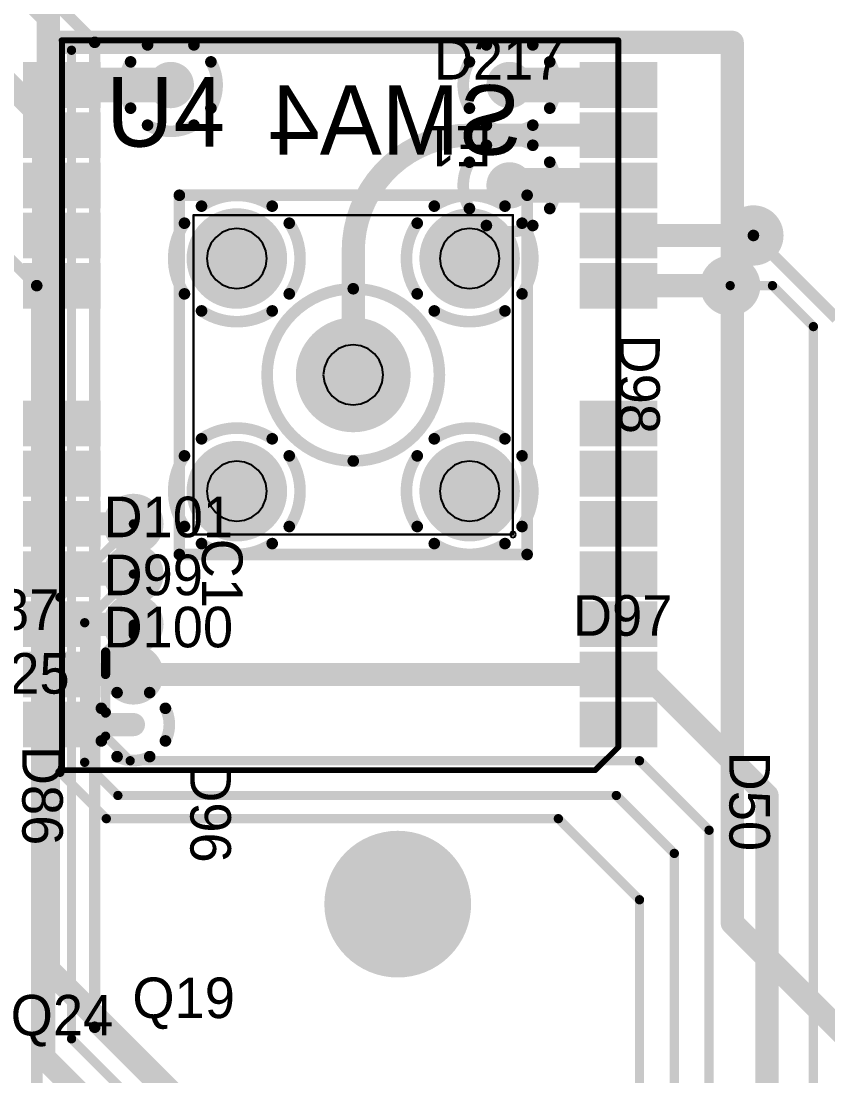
# Model space of a CAD drawing. Extents: x 11.67 to 17.2, y 3.98 to 12.28.
# Drawn here: x 15.562 to 16.258, y 6.509 to 7.419 of the extents above; entities that cross this region are included whole.
import ezdxf

# ---------------------------------------------------------------- set-up
doc = ezdxf.new("R2010")
doc.units = 0
doc.layers.get('0').update_dxf_attribs({"linetype": 'CONTINUOUS'})
for name, color, linetype in [('BOTTOMLAYER', 5, 'CONTINUOUS'), ('BOTTOMOVERLAY', 54, 'CONTINUOUS'), ('BOTTOMSOLDER', 6, 'CONTINUOUS'), ('INTERNALPLANE1', 76, 'CONTINUOUS'), ('MECHANICAL10', 56, 'CONTINUOUS'), ('MECHANICAL6', 56, 'CONTINUOUS'), ('MECHANICAL8', 56, 'CONTINUOUS'), ('MECHANICAL9', 56, 'CONTINUOUS'), ('MIDLAYER1', 16, 'CONTINUOUS'), ('MULTILAYER', 9, 'CONTINUOUS'), ('TOPLAYER', 1, 'CONTINUOUS'), ('TOPOVERLAY', 2, 'CONTINUOUS'), ('TOPPASTE', 8, 'CONTINUOUS'), ('TOPSOLDER', 216, 'CONTINUOUS')]:
    doc.layers.add(name, color=color, linetype=linetype)

# ---------------------------------------------------------------- blocks, each defined once
blk = doc.blocks.new('SMA_TH_HL_SMA_KHD4_B_37')
at = {"layer": 'BOTTOMLAYER', "const_width": 0.03937}
for points in [[(-0.12008, 0.10039, 1), (-0.08071, 0.10039, 1)], [(0.08071, 0.10039, 1), (0.12008, 0.10039, 1)], [(-0.01969, 0, 1), (0.01969, 0, 1)], [(-0.12008, -0.10039, 1), (-0.08071, -0.10039, 1)], [(0.08071, -0.10039, 1), (0.12008, -0.10039, 1)]]:
    blk.add_lwpolyline(points, format="xyb", close=True, dxfattribs=at)
at = {"layer": 'BOTTOMOVERLAY', "const_width": 0.01}
for points in [[(-0.155, 0.15), (-0.155, -0.15)], [(-0.155, 0.15), (0.155, 0.15)], [(0.155, 0.15), (0.155, -0.15)], [(-0.155, -0.15), (0.155, -0.15)]]:
    blk.add_lwpolyline(points, dxfattribs=at)
at = {"layer": 'BOTTOMOVERLAY'}
for points, const_width in [([(-0.1575, 0.15, 1), (-0.1525, 0.15, 1)], 0.005), ([(-0.1575, 0.15, 1), (-0.1525, 0.15, 1)], 0.005), ([(0.1525, 0.15, 1), (0.1575, 0.15, 1)], 0.005), ([(0.1525, 0.15, 1), (0.1575, 0.15, 1)], 0.005), ([(0.07433, 0, 1), (-0.07433, 0, 1)], 0.01), ([(-0.07683, 0, 1), (-0.07183, 0, 1)], 0.005), ([(0.07183, 0, 1), (0.07683, 0, 1)], 0.005), ([(-0.1575, -0.15, 1), (-0.1525, -0.15, 1)], 0.005), ([(-0.1575, -0.15, 1), (-0.1525, -0.15, 1)], 0.005), ([(0.1525, -0.15, 1), (0.1575, -0.15, 1)], 0.005), ([(0.1525, -0.15, 1), (0.1575, -0.15, 1)], 0.005)]:
    blk.add_lwpolyline(points, format="xyb", close=True, dxfattribs=dict(at, const_width=const_width))
at = {"layer": 'BOTTOMSOLDER', "const_width": 0.04337}
for points in [[(-0.12208, 0.10039, 1), (-0.07871, 0.10039, 1)], [(0.07871, 0.10039, 1), (0.12208, 0.10039, 1)], [(-0.02168, 0, 1), (0.02168, 0, 1)], [(-0.12208, -0.10039, 1), (-0.07871, -0.10039, 1)], [(0.07871, -0.10039, 1), (0.12208, -0.10039, 1)]]:
    blk.add_lwpolyline(points, format="xyb", close=True, dxfattribs=at)
at = {"layer": 'INTERNALPLANE1', "const_width": 0.01}
for points in [[(-0.13088, 0.1456, -0.305731), (-0.0699, 0.1456)], [(0.0699, 0.1456, -0.305731), (0.13089, 0.1456)], [(-0.1456, 0.0699, -0.305731), (-0.1456, 0.13089)], [(-0.05519, 0.13089, -0.305731), (-0.05519, 0.0699)], [(0.05519, 0.0699, -0.305731), (0.05519, 0.13089)], [(0.1456, 0.13089, -0.305731), (0.1456, 0.0699)], [(-0.0699, 0.05519, -0.305731), (-0.13088, 0.05519)], [(0.13089, 0.05519, -0.305731), (0.0699, 0.05519)], [(-0.13088, -0.05519, -0.305731), (-0.0699, -0.05519)], [(0.0699, -0.05519, -0.305731), (0.13089, -0.05519)], [(-0.1456, -0.13088, -0.305731), (-0.1456, -0.0699)], [(-0.05519, -0.0699, -0.305731), (-0.05519, -0.13088)], [(0.05519, -0.13088, -0.305731), (0.05519, -0.0699)], [(0.1456, -0.0699, -0.305731), (0.1456, -0.13088)], [(-0.0699, -0.1456, -0.305731), (-0.13088, -0.1456)], [(0.13089, -0.1456, -0.305731), (0.0699, -0.1456)]]:
    blk.add_lwpolyline(points, format="xyb", dxfattribs=at)
at = {"layer": 'INTERNALPLANE1'}
for points, const_width in [([(-0.13338, 0.1456, 1), (-0.12838, 0.1456, 1)], 0.005), ([(-0.0724, 0.1456, 1), (-0.0674, 0.1456, 1)], 0.005), ([(0.0674, 0.1456, 1), (0.0724, 0.1456, 1)], 0.005), ([(0.12839, 0.1456, 1), (0.13339, 0.1456, 1)], 0.005), ([(-0.1481, 0.13089, 1), (-0.1431, 0.13089, 1)], 0.005), ([(-0.05769, 0.13089, 1), (-0.05269, 0.13089, 1)], 0.005), ([(0.05269, 0.13089, 1), (0.05769, 0.13089, 1)], 0.005), ([(0.1431, 0.13089, 1), (0.1481, 0.13089, 1)], 0.005), ([(-0.1481, 0.0699, 1), (-0.1431, 0.0699, 1)], 0.005), ([(-0.05769, 0.0699, 1), (-0.05269, 0.0699, 1)], 0.005), ([(0.05269, 0.0699, 1), (0.05769, 0.0699, 1)], 0.005), ([(0.1431, 0.0699, 1), (0.1481, 0.0699, 1)], 0.005), ([(-0.13338, 0.05519, 1), (-0.12838, 0.05519, 1)], 0.005), ([(-0.0724, 0.05519, 1), (-0.0674, 0.05519, 1)], 0.005), ([(0.0674, 0.05519, 1), (0.0724, 0.05519, 1)], 0.005), ([(0.12839, 0.05519, 1), (0.13339, 0.05519, 1)], 0.005), ([(-0.02476, 0, 1), (0.02476, 0, 1)], 0.04953), ([(-0.13338, -0.05519, 1), (-0.12838, -0.05519, 1)], 0.005), ([(-0.0724, -0.05519, 1), (-0.0674, -0.05519, 1)], 0.005), ([(0.0674, -0.05519, 1), (0.0724, -0.05519, 1)], 0.005), ([(0.12839, -0.05519, 1), (0.13339, -0.05519, 1)], 0.005), ([(-0.1481, -0.0699, 1), (-0.1431, -0.0699, 1)], 0.005), ([(-0.05769, -0.0699, 1), (-0.05269, -0.0699, 1)], 0.005), ([(0.05269, -0.0699, 1), (0.05769, -0.0699, 1)], 0.005), ([(0.1431, -0.0699, 1), (0.1481, -0.0699, 1)], 0.005), ([(-0.1481, -0.13088, 1), (-0.1431, -0.13088, 1)], 0.005), ([(-0.05769, -0.13088, 1), (-0.05269, -0.13088, 1)], 0.005), ([(0.05269, -0.13088, 1), (0.05769, -0.13088, 1)], 0.005), ([(0.1431, -0.13088, 1), (0.1481, -0.13088, 1)], 0.005), ([(-0.13338, -0.1456, 1), (-0.12838, -0.1456, 1)], 0.005), ([(-0.0724, -0.1456, 1), (-0.0674, -0.1456, 1)], 0.005), ([(0.0674, -0.1456, 1), (0.0724, -0.1456, 1)], 0.005), ([(0.12839, -0.1456, 1), (0.13339, -0.1456, 1)], 0.005)]:
    blk.add_lwpolyline(points, format="xyb", close=True, dxfattribs=dict(at, const_width=const_width))
at = {"layer": 'MECHANICAL6', "const_width": 0.002}
for points in [[(-0.13779, 0.1378), (0.1378, 0.1378)], [(-0.13779, 0.1378), (-0.13779, -0.13779)], [(0.1378, 0.1378), (0.1378, -0.13779)], [(-0.13779, -0.13779), (0.1378, -0.13779)]]:
    blk.add_lwpolyline(points, dxfattribs=at)
at = {"layer": 'MECHANICAL6', "const_width": 0.001}
for points in [[(-0.13829, 0.1378, 1), (-0.13729, 0.1378, 1)], [(-0.13829, 0.1378, 1), (-0.13729, 0.1378, 1)], [(0.1373, 0.1378, 1), (0.1383, 0.1378, 1)], [(0.1373, 0.1378, 1), (0.1383, 0.1378, 1)], [(-0.13829, -0.13779, 1), (-0.13729, -0.13779, 1)], [(-0.13829, -0.13779, 1), (-0.13729, -0.13779, 1)], [(0.1373, -0.13779, 1), (0.1383, -0.13779, 1)], [(0.1373, -0.13779, 1), (0.1383, -0.13779, 1)]]:
    blk.add_lwpolyline(points, format="xyb", close=True, dxfattribs=at)
at = {"layer": 'MECHANICAL8'}
for p, q in [((-0.1396, -0.13599), (-0.14035, -0.13779)), ((-0.13779, -0.13524), (-0.1396, -0.13599)), ((-0.13599, -0.13599), (-0.13779, -0.13524)), ((-0.13524, -0.13779), (-0.13599, -0.13599)), ((-0.14035, -0.13779), (-0.14035, -0.13779)), ((-0.14035, -0.13779), (-0.1396, -0.1396)), ((-0.1396, -0.1396), (-0.13779, -0.14035)), ((-0.13779, -0.14035), (-0.13599, -0.1396)), ((-0.13599, -0.1396), (-0.13524, -0.13779)), ((-0.13524, -0.13779), (-0.13524, -0.13779))]:
    blk.add_line(p, q, dxfattribs=at)
at = {"layer": 'MECHANICAL9'}
for p, q in [((-0.11864, 0.11864), (-0.12274, 0.1133)), ((-0.1133, 0.12274), (-0.11864, 0.11864)), ((-0.10707, 0.12532), (-0.1133, 0.12274)), ((-0.10039, 0.1262), (-0.10707, 0.12532)), ((-0.09371, 0.12532), (-0.10039, 0.1262)), ((-0.08748, 0.12274), (-0.09371, 0.12532)), ((-0.08214, 0.11864), (-0.08748, 0.12274)), ((-0.07804, 0.1133), (-0.08214, 0.11864)), ((0.08214, 0.11864), (0.07804, 0.1133)), ((0.08748, 0.12274), (0.08214, 0.11864)), ((0.09371, 0.12532), (0.08748, 0.12274)), ((0.10039, 0.1262), (0.09371, 0.12532)), ((0.10707, 0.12532), (0.10039, 0.1262)), ((0.1133, 0.12274), (0.10707, 0.12532)), ((0.11864, 0.11864), (0.1133, 0.12274)), ((0.12274, 0.1133), (0.11864, 0.11864)), ((-0.12274, 0.1133), (-0.12532, 0.10707)), ((-0.07546, 0.10707), (-0.07804, 0.1133)), ((0.07804, 0.1133), (0.07546, 0.10707)), ((0.12532, 0.10707), (0.12274, 0.1133)), ((-0.12532, 0.10707), (-0.1262, 0.10039)), ((-0.1262, 0.10039), (-0.1262, 0.10039)), ((-0.1262, 0.10039), (-0.12532, 0.09371)), ((-0.07458, 0.10039), (-0.07546, 0.10707)), ((-0.07546, 0.09371), (-0.07458, 0.10039)), ((-0.07458, 0.10039), (-0.07458, 0.10039)), ((0.07546, 0.10707), (0.07458, 0.10039)), ((0.07458, 0.10039), (0.07458, 0.10039)), ((0.07458, 0.10039), (0.07546, 0.09371)), ((0.1262, 0.10039), (0.12532, 0.10707)), ((0.12532, 0.09371), (0.1262, 0.10039)), ((0.1262, 0.10039), (0.1262, 0.10039)), ((-0.12532, 0.09371), (-0.12274, 0.08748)), ((-0.07804, 0.08748), (-0.07546, 0.09371)), ((0.07546, 0.09371), (0.07804, 0.08748)), ((0.12274, 0.08748), (0.12532, 0.09371)), ((-0.12274, 0.08748), (-0.11864, 0.08214)), ((-0.11864, 0.08214), (-0.1133, 0.07804)), ((-0.08748, 0.07804), (-0.08214, 0.08214)), ((-0.08214, 0.08214), (-0.07804, 0.08748)), ((0.07804, 0.08748), (0.08214, 0.08214)), ((0.08214, 0.08214), (0.08748, 0.07804)), ((0.1133, 0.07804), (0.11864, 0.08214)), ((0.11864, 0.08214), (0.12274, 0.08748)), ((-0.1133, 0.07804), (-0.10707, 0.07546)), ((-0.10707, 0.07546), (-0.10039, 0.07458)), ((-0.10039, 0.07458), (-0.09371, 0.07546)), ((-0.09371, 0.07546), (-0.08748, 0.07804)), ((0.08748, 0.07804), (0.09371, 0.07546)), ((0.09371, 0.07546), (0.10039, 0.07458)), ((0.10039, 0.07458), (0.10707, 0.07546)), ((0.10707, 0.07546), (0.1133, 0.07804)), ((-0.01825, 0.01825), (-0.02235, 0.01291)), ((-0.01291, 0.02235), (-0.01825, 0.01825)), ((-0.00668, 0.02493), (-0.01291, 0.02235)), ((0, 0.02581), (-0.00668, 0.02493)), ((0.00668, 0.02493), (0, 0.02581)), ((0.01291, 0.02235), (0.00668, 0.02493)), ((0.01825, 0.01825), (0.01291, 0.02235)), ((0.02235, 0.01291), (0.01825, 0.01825)), ((-0.02235, 0.01291), (-0.02493, 0.00668)), ((0.02493, 0.00668), (0.02235, 0.01291)), ((-0.02493, 0.00668), (-0.02581, 0)), ((-0.02581, 0), (-0.02581, 0)), ((-0.02581, 0), (-0.02493, -0.00668)), ((0.02581, 0), (0.02493, 0.00668)), ((0.02493, -0.00668), (0.02581, 0)), ((0.02581, 0), (0.02581, 0)), ((-0.02493, -0.00668), (-0.02235, -0.01291)), ((0.02235, -0.01291), (0.02493, -0.00668)), ((-0.02235, -0.01291), (-0.01825, -0.01825)), ((0.01825, -0.01825), (0.02235, -0.01291)), ((-0.01825, -0.01825), (-0.01291, -0.02235)), ((-0.01291, -0.02235), (-0.00668, -0.02493)), ((-0.00668, -0.02493), (0, -0.02581)), ((0, -0.02581), (0.00668, -0.02493)), ((0.00668, -0.02493), (0.01291, -0.02235)), ((0.01291, -0.02235), (0.01825, -0.01825)), ((-0.1133, -0.07804), (-0.11864, -0.08214)), ((-0.10707, -0.07546), (-0.1133, -0.07804)), ((-0.10039, -0.07458), (-0.10707, -0.07546)), ((-0.09371, -0.07546), (-0.10039, -0.07458)), ((-0.08748, -0.07804), (-0.09371, -0.07546)), ((-0.08214, -0.08214), (-0.08748, -0.07804)), ((0.08748, -0.07804), (0.08214, -0.08214)), ((0.09371, -0.07546), (0.08748, -0.07804)), ((0.10039, -0.07458), (0.09371, -0.07546)), ((0.10707, -0.07546), (0.10039, -0.07458)), ((0.1133, -0.07804), (0.10707, -0.07546)), ((0.11864, -0.08214), (0.1133, -0.07804)), ((-0.12274, -0.08748), (-0.12532, -0.09371)), ((-0.11864, -0.08214), (-0.12274, -0.08748)), ((-0.07804, -0.08748), (-0.08214, -0.08214)), ((-0.07546, -0.09371), (-0.07804, -0.08748)), ((0.07804, -0.08748), (0.07546, -0.09371)), ((0.08214, -0.08214), (0.07804, -0.08748)), ((0.12274, -0.08748), (0.11864, -0.08214)), ((0.12532, -0.09371), (0.12274, -0.08748)), ((-0.12532, -0.09371), (-0.1262, -0.10039)), ((-0.07458, -0.10039), (-0.07546, -0.09371)), ((0.07546, -0.09371), (0.07458, -0.10039)), ((0.1262, -0.10039), (0.12532, -0.09371)), ((-0.1262, -0.10039), (-0.1262, -0.10039)), ((-0.1262, -0.10039), (-0.12532, -0.10707)), ((-0.12532, -0.10707), (-0.12274, -0.1133)), ((-0.07804, -0.1133), (-0.07546, -0.10707)), ((-0.07546, -0.10707), (-0.07458, -0.10039)), ((-0.07458, -0.10039), (-0.07458, -0.10039)), ((0.07458, -0.10039), (0.07458, -0.10039)), ((0.07458, -0.10039), (0.07546, -0.10707)), ((0.07546, -0.10707), (0.07804, -0.1133)), ((0.12274, -0.1133), (0.12532, -0.10707)), ((0.12532, -0.10707), (0.1262, -0.10039)), ((0.1262, -0.10039), (0.1262, -0.10039)), ((-0.12274, -0.1133), (-0.11864, -0.11864)), ((-0.08214, -0.11864), (-0.07804, -0.1133)), ((0.07804, -0.1133), (0.08214, -0.11864)), ((0.11864, -0.11864), (0.12274, -0.1133)), ((-0.11864, -0.11864), (-0.1133, -0.12274)), ((-0.1133, -0.12274), (-0.10707, -0.12532)), ((-0.10707, -0.12532), (-0.10039, -0.1262)), ((-0.10039, -0.1262), (-0.09371, -0.12532)), ((-0.09371, -0.12532), (-0.08748, -0.12274)), ((-0.08748, -0.12274), (-0.08214, -0.11864)), ((0.08214, -0.11864), (0.08748, -0.12274)), ((0.08748, -0.12274), (0.09371, -0.12532)), ((0.09371, -0.12532), (0.10039, -0.1262)), ((0.10039, -0.1262), (0.10707, -0.12532)), ((0.10707, -0.12532), (0.1133, -0.12274)), ((0.1133, -0.12274), (0.11864, -0.11864))]:
    blk.add_line(p, q, dxfattribs=at)
at = {"layer": 'MIDLAYER1', "const_width": 0.03937}
for points in [[(-0.12008, 0.10039, 1), (-0.08071, 0.10039, 1)], [(0.08071, 0.10039, 1), (0.12008, 0.10039, 1)], [(-0.01969, 0, 1), (0.01969, 0, 1)], [(-0.12008, -0.10039, 1), (-0.08071, -0.10039, 1)], [(0.08071, -0.10039, 1), (0.12008, -0.10039, 1)]]:
    blk.add_lwpolyline(points, format="xyb", close=True, dxfattribs=at)
at = {"layer": 'MULTILAYER', "const_width": 0.03937}
for points in [[(-0.12008, 0.10039, 1), (-0.08071, 0.10039, 1)], [(0.08071, 0.10039, 1), (0.12008, 0.10039, 1)], [(-0.01969, 0, 1), (0.01969, 0, 1)], [(-0.12008, -0.10039, 1), (-0.08071, -0.10039, 1)], [(0.08071, -0.10039, 1), (0.12008, -0.10039, 1)]]:
    blk.add_lwpolyline(points, format="xyb", close=True, dxfattribs=at)
at = {"layer": 'TOPLAYER', "const_width": 0.03937}
for points in [[(-0.12008, 0.10039, 1), (-0.08071, 0.10039, 1)], [(0.08071, 0.10039, 1), (0.12008, 0.10039, 1)], [(-0.01969, 0, 1), (0.01969, 0, 1)], [(-0.12008, -0.10039, 1), (-0.08071, -0.10039, 1)], [(0.08071, -0.10039, 1), (0.12008, -0.10039, 1)]]:
    blk.add_lwpolyline(points, format="xyb", close=True, dxfattribs=at)
at = {"layer": 'TOPSOLDER', "const_width": 0.04337}
for points in [[(-0.12208, 0.10039, 1), (-0.07871, 0.10039, 1)], [(0.07871, 0.10039, 1), (0.12208, 0.10039, 1)], [(-0.02168, 0, 1), (0.02168, 0, 1)], [(-0.12208, -0.10039, 1), (-0.07871, -0.10039, 1)], [(0.07871, -0.10039, 1), (0.12208, -0.10039, 1)]]:
    blk.add_lwpolyline(points, format="xyb", close=True, dxfattribs=at)
blk = doc.blocks.new('LB1020B_60')
at = {"layer": 'TOPLAYER'}
for points in [[(-0.02953, 0.57488), (0.02953, 0.57488), (-0.02953, 0.60638), (0.02953, 0.60638)], [(0.45047, 0.57488), (0.50953, 0.57488), (0.45047, 0.60638), (0.50953, 0.60638)], [(-0.02953, 0.53157), (0.02953, 0.53157), (-0.02953, 0.56307), (0.02953, 0.56307)], [(0.45047, 0.53157), (0.50953, 0.53157), (0.45047, 0.56307), (0.50953, 0.56307)], [(-0.02953, 0.48827), (0.02953, 0.48827), (-0.02953, 0.51976), (0.02953, 0.51976)], [(0.45047, 0.48827), (0.50953, 0.48827), (0.45047, 0.51976), (0.50953, 0.51976)], [(-0.02953, 0.44496), (0.02953, 0.44496), (-0.02953, 0.47646), (0.02953, 0.47646)], [(0.45047, 0.44496), (0.50953, 0.44496), (0.45047, 0.47646), (0.50953, 0.47646)], [(-0.02953, 0.40165), (0.02953, 0.40165), (-0.02953, 0.43315), (0.02953, 0.43315)], [(0.45047, 0.40165), (0.50953, 0.40165), (0.45047, 0.43315), (0.50953, 0.43315)], [(-0.02953, 0.35835), (0.02953, 0.35835), (-0.02953, 0.38984), (0.02953, 0.38984)], [(0.45047, 0.35835), (0.50953, 0.35835), (0.45047, 0.38984), (0.50953, 0.38984)], [(-0.02953, 0.31504), (0.02953, 0.31504), (-0.02953, 0.34654), (0.02953, 0.34654)], [(0.45047, 0.31504), (0.50953, 0.31504), (0.45047, 0.34654), (0.50953, 0.34654)], [(-0.02953, 0.19614), (0.02953, 0.19614), (-0.02953, 0.22764), (0.02953, 0.22764)], [(0.45047, 0.19614), (0.50953, 0.19614), (0.45047, 0.22764), (0.50953, 0.22764)], [(-0.02953, 0.15283), (0.02953, 0.15283), (-0.02953, 0.18433), (0.02953, 0.18433)], [(0.45047, 0.15283), (0.50953, 0.15283), (0.45047, 0.18433), (0.50953, 0.18433)], [(-0.02953, 0.10953), (0.02953, 0.10953), (-0.02953, 0.14102), (0.02953, 0.14102)], [(0.45047, 0.10953), (0.50953, 0.10953), (0.45047, 0.14102), (0.50953, 0.14102)], [(-0.02953, 0.06622), (0.02953, 0.06622), (-0.02953, 0.09772), (0.02953, 0.09772)], [(0.45047, 0.06622), (0.50953, 0.06622), (0.45047, 0.09772), (0.50953, 0.09772)], [(-0.02953, 0.02291), (0.02953, 0.02291), (-0.02953, 0.05441), (0.02953, 0.05441)], [(0.45047, 0.02291), (0.50953, 0.02291), (0.45047, 0.05441), (0.50953, 0.05441)]]:
    blk.add_solid(points, dxfattribs=at)
at = {"layer": 'TOPOVERLAY', "const_width": 0.005}
for points in [[(0.02, 0.63), (0, 0.61)], [(0.48031, 0.63), (0.02, 0.63)], [(0.48, 0.62992), (0.48, 0)], [(0, 0.61), (0, 0.00008)], [(0.48031, 0.00008), (0, 0.00008)]]:
    blk.add_lwpolyline(points, dxfattribs=at)
at = {"layer": 'TOPOVERLAY', "const_width": 0.0025}
for points in [[(0.01875, 0.63, 1), (0.02125, 0.63, 1)], [(0.01875, 0.63, 1), (0.02125, 0.63, 1)], [(0.47875, 0.62992, 1), (0.48125, 0.62992, 1)], [(0.47907, 0.63, 1), (0.48157, 0.63, 1)], [(-0.00125, 0.61, 1), (0.00125, 0.61, 1)], [(-0.00125, 0.61, 1), (0.00125, 0.61, 1)], [(-0.00125, 0.00008, 1), (0.00125, 0.00008, 1)], [(-0.00125, 0.00008, 1), (0.00125, 0.00008, 1)], [(0.47875, 0, 1), (0.48125, 0, 1)], [(0.47907, 0.00008, 1), (0.48157, 0.00008, 1)]]:
    blk.add_lwpolyline(points, format="xyb", close=True, dxfattribs=at)
at = {"layer": 'TOPPASTE'}
for points in [[(-0.02953, 0.57488), (0.02953, 0.57488), (-0.02953, 0.60638), (0.02953, 0.60638)], [(0.45047, 0.57488), (0.50953, 0.57488), (0.45047, 0.60638), (0.50953, 0.60638)], [(-0.02953, 0.53157), (0.02953, 0.53157), (-0.02953, 0.56307), (0.02953, 0.56307)], [(0.45047, 0.53157), (0.50953, 0.53157), (0.45047, 0.56307), (0.50953, 0.56307)], [(-0.02953, 0.48827), (0.02953, 0.48827), (-0.02953, 0.51976), (0.02953, 0.51976)], [(0.45047, 0.48827), (0.50953, 0.48827), (0.45047, 0.51976), (0.50953, 0.51976)], [(-0.02953, 0.44496), (0.02953, 0.44496), (-0.02953, 0.47646), (0.02953, 0.47646)], [(0.45047, 0.44496), (0.50953, 0.44496), (0.45047, 0.47646), (0.50953, 0.47646)], [(-0.02953, 0.40165), (0.02953, 0.40165), (-0.02953, 0.43315), (0.02953, 0.43315)], [(0.45047, 0.40165), (0.50953, 0.40165), (0.45047, 0.43315), (0.50953, 0.43315)], [(-0.02953, 0.35835), (0.02953, 0.35835), (-0.02953, 0.38984), (0.02953, 0.38984)], [(0.45047, 0.35835), (0.50953, 0.35835), (0.45047, 0.38984), (0.50953, 0.38984)], [(-0.02953, 0.31504), (0.02953, 0.31504), (-0.02953, 0.34654), (0.02953, 0.34654)], [(0.45047, 0.31504), (0.50953, 0.31504), (0.45047, 0.34654), (0.50953, 0.34654)], [(-0.02953, 0.19614), (0.02953, 0.19614), (-0.02953, 0.22764), (0.02953, 0.22764)], [(0.45047, 0.19614), (0.50953, 0.19614), (0.45047, 0.22764), (0.50953, 0.22764)], [(-0.02953, 0.15283), (0.02953, 0.15283), (-0.02953, 0.18433), (0.02953, 0.18433)], [(0.45047, 0.15283), (0.50953, 0.15283), (0.45047, 0.18433), (0.50953, 0.18433)], [(-0.02953, 0.10953), (0.02953, 0.10953), (-0.02953, 0.14102), (0.02953, 0.14102)], [(0.45047, 0.10953), (0.50953, 0.10953), (0.45047, 0.14102), (0.50953, 0.14102)], [(-0.02953, 0.06622), (0.02953, 0.06622), (-0.02953, 0.09772), (0.02953, 0.09772)], [(0.45047, 0.06622), (0.50953, 0.06622), (0.45047, 0.09772), (0.50953, 0.09772)], [(-0.02953, 0.02291), (0.02953, 0.02291), (-0.02953, 0.05441), (0.02953, 0.05441)], [(0.45047, 0.02291), (0.50953, 0.02291), (0.45047, 0.05441), (0.50953, 0.05441)]]:
    blk.add_solid(points, dxfattribs=at)
at = {"layer": 'TOPSOLDER'}
for points in [[(-0.03353, 0.57088), (0.03353, 0.57088), (-0.03353, 0.61038), (0.03353, 0.61038)], [(0.44647, 0.57088), (0.51353, 0.57088), (0.44647, 0.61038), (0.51353, 0.61038)], [(-0.03353, 0.52757), (0.03353, 0.52757), (-0.03353, 0.56707), (0.03353, 0.56707)], [(0.44647, 0.52757), (0.51353, 0.52757), (0.44647, 0.56707), (0.51353, 0.56707)], [(-0.03353, 0.48427), (0.03353, 0.48427), (-0.03353, 0.52376), (0.03353, 0.52376)], [(0.44647, 0.48427), (0.51353, 0.48427), (0.44647, 0.52376), (0.51353, 0.52376)], [(-0.03353, 0.44096), (0.03353, 0.44096), (-0.03353, 0.48046), (0.03353, 0.48046)], [(0.44647, 0.44096), (0.51353, 0.44096), (0.44647, 0.48046), (0.51353, 0.48046)], [(-0.03353, 0.39765), (0.03353, 0.39765), (-0.03353, 0.43715), (0.03353, 0.43715)], [(0.44647, 0.39765), (0.51353, 0.39765), (0.44647, 0.43715), (0.51353, 0.43715)], [(-0.03353, 0.35435), (0.03353, 0.35435), (-0.03353, 0.39384), (0.03353, 0.39384)], [(0.44647, 0.35435), (0.51353, 0.35435), (0.44647, 0.39384), (0.51353, 0.39384)], [(-0.03353, 0.31104), (0.03353, 0.31104), (-0.03353, 0.35054), (0.03353, 0.35054)], [(0.44647, 0.31104), (0.51353, 0.31104), (0.44647, 0.35054), (0.51353, 0.35054)], [(-0.03353, 0.19214), (0.03353, 0.19214), (-0.03353, 0.23164), (0.03353, 0.23164)], [(0.44647, 0.19214), (0.51353, 0.19214), (0.44647, 0.23164), (0.51353, 0.23164)], [(-0.03353, 0.14883), (0.03353, 0.14883), (-0.03353, 0.18833), (0.03353, 0.18833)], [(0.44647, 0.14883), (0.51353, 0.14883), (0.44647, 0.18833), (0.51353, 0.18833)], [(-0.03353, 0.10553), (0.03353, 0.10553), (-0.03353, 0.14502), (0.03353, 0.14502)], [(0.44647, 0.10553), (0.51353, 0.10553), (0.44647, 0.14502), (0.51353, 0.14502)], [(-0.03353, 0.06222), (0.03353, 0.06222), (-0.03353, 0.10172), (0.03353, 0.10172)], [(0.44647, 0.06222), (0.51353, 0.06222), (0.44647, 0.10172), (0.51353, 0.10172)], [(-0.03353, 0.01891), (0.03353, 0.01891), (-0.03353, 0.05841), (0.03353, 0.05841)], [(0.44647, 0.01891), (0.51353, 0.01891), (0.44647, 0.05841), (0.51353, 0.05841)]]:
    blk.add_solid(points, dxfattribs=at)

msp = doc.modelspace()

# ---------------------------------------------------------------- linework, layer by layer
at = {"layer": 'BOTTOMLAYER'}
for points, const_width in [([(15.68157, 7.36413, 1), (15.70157, 7.36413, 1)], 0.02), ([(15.97387, 7.36413, 1), (15.99387, 7.36413, 1)], 0.02), ([(15.97387, 7.27752, 1), (15.99387, 7.27752, 1)], 0.02), ([(16.1892, 7.23431, 1), (16.1992, 7.23431, 1)], 0.01), ([(16.1917, 7.23431, 1), (16.1967, 7.23431, 1)], 0.005), ([(16.1692, 7.191, 1), (16.1792, 7.191, 1)], 0.01), ([(15.57346, 7.191, 1), (15.57846, 7.191, 1)], 0.005), ([(15.57346, 7.191, 1), (15.57846, 7.191, 1)], 0.005), ([(16.1722, 7.191, 1), (16.1762, 7.191, 1)], 0.004), ([(16.20864, 7.191, 1), (16.21264, 7.191, 1)], 0.004), ([(16.20864, 7.191, 1), (16.21264, 7.191, 1)], 0.004), ([(16.24396, 7.15568, 1), (16.24796, 7.15568, 1)], 0.004), ([(16.24396, 7.15568, 1), (16.24796, 7.15568, 1)], 0.004), ([(15.65434, 6.98539, 1), (15.66434, 6.98539, 1)], 0.01), ([(15.65734, 6.98539, 1), (15.66134, 6.98539, 1)], 0.004), ([(15.65434, 6.94209, 1), (15.66434, 6.94209, 1)], 0.01), ([(15.65734, 6.94209, 1), (15.66134, 6.94209, 1)], 0.004), ([(15.59396, 6.92202, 1), (15.59796, 6.92202, 1)], 0.004), ([(15.59396, 6.92202, 1), (15.59796, 6.92202, 1)], 0.004), ([(15.61534, 6.90009, 1), (15.61934, 6.90009, 1)], 0.004), ([(15.61534, 6.90009, 1), (15.61934, 6.90009, 1)], 0.004), ([(15.65434, 6.89878, 1), (15.66434, 6.89878, 1)], 0.01), ([(15.65734, 6.89878, 1), (15.66134, 6.89878, 1)], 0.004), ([(15.65734, 6.89878, 1), (15.66134, 6.89878, 1)], 0.004), ([(15.65734, 6.89004, 1), (15.66134, 6.89004, 1)], 0.004), ([(15.65734, 6.89004, 1), (15.66134, 6.89004, 1)], 0.004), ([(15.65734, 6.89004, 1), (15.66134, 6.89004, 1)], 0.004), ([(15.65734, 6.88941, 1), (15.66134, 6.88941, 1)], 0.004), ([(15.65734, 6.88941, 1), (15.66134, 6.88941, 1)], 0.004), ([(15.63334, 6.87478, 1), (15.63734, 6.87478, 1)], 0.004), ([(15.63334, 6.87478, 1), (15.63734, 6.87478, 1)], 0.004), ([(15.63334, 6.86604, 1), (15.63734, 6.86604, 1)], 0.004), ([(15.63334, 6.86604, 1), (15.63734, 6.86604, 1)], 0.004), ([(15.63334, 6.86604, 1), (15.63734, 6.86604, 1)], 0.004), ([(15.63334, 6.86541, 1), (15.63734, 6.86541, 1)], 0.004), ([(15.63334, 6.86541, 1), (15.63734, 6.86541, 1)], 0.004), ([(15.63334, 6.86541, 1), (15.63734, 6.86541, 1)], 0.004), ([(15.65434, 6.85547, 1), (15.66434, 6.85547, 1)], 0.01), ([(15.65434, 6.85547, 1), (15.66434, 6.85547, 1)], 0.01), ([(16.09649, 6.85547, 1), (16.10649, 6.85547, 1)], 0.01), ([(16.09649, 6.85547, 1), (16.10649, 6.85547, 1)], 0.01), ([(15.63334, 6.85547, 1), (15.63734, 6.85547, 1)], 0.004), ([(15.63334, 6.85547, 1), (15.63734, 6.85547, 1)], 0.004), ([(15.63334, 6.82335, 1), (15.63734, 6.82335, 1)], 0.004), ([(15.63334, 6.82335, 1), (15.63734, 6.82335, 1)], 0.004), ([(15.63334, 6.82211, 1), (15.63734, 6.82211, 1)], 0.004), ([(15.63334, 6.82211, 1), (15.63734, 6.82211, 1)], 0.004), ([(15.63396, 6.82273, 1), (15.63796, 6.82273, 1)], 0.004), ([(15.63396, 6.82273, 1), (15.63796, 6.82273, 1)], 0.004), ([(15.65434, 6.81217, 1), (15.66434, 6.81217, 1)], 0.01), ([(15.63334, 6.80222, 1), (15.63734, 6.80222, 1)], 0.004), ([(15.63334, 6.80222, 1), (15.63734, 6.80222, 1)], 0.004), ([(15.61534, 6.77962, 1), (15.61934, 6.77962, 1)], 0.004), ([(15.61534, 6.77962, 1), (15.61934, 6.77962, 1)], 0.004), ([(15.65456, 6.781, 1), (15.65856, 6.781, 1)], 0.004), ([(15.65456, 6.781, 1), (15.65856, 6.781, 1)], 0.004), ([(16.09396, 6.781, 1), (16.09796, 6.781, 1)], 0.004), ([(16.09396, 6.781, 1), (16.09796, 6.781, 1)], 0.004), ([(15.59396, 6.771, 1), (15.59796, 6.771, 1)], 0.004), ([(15.59396, 6.771, 1), (15.59796, 6.771, 1)], 0.004), ([(15.64396, 6.751, 1), (15.64796, 6.751, 1)], 0.004), ([(15.64396, 6.751, 1), (15.64796, 6.751, 1)], 0.004), ([(16.07396, 6.751, 1), (16.07796, 6.751, 1)], 0.004), ([(16.07396, 6.751, 1), (16.07796, 6.751, 1)], 0.004), ([(16.20096, 6.751, 1), (16.21096, 6.751, 1)], 0.01), ([(16.20096, 6.751, 1), (16.21096, 6.751, 1)], 0.01), ([(15.63396, 6.731, 1), (15.63796, 6.731, 1)], 0.004), ([(15.63396, 6.731, 1), (15.63796, 6.731, 1)], 0.004), ([(16.02396, 6.731, 1), (16.02796, 6.731, 1)], 0.004), ([(16.02396, 6.731, 1), (16.02796, 6.731, 1)], 0.004), ([(16.15396, 6.721, 1), (16.15796, 6.721, 1)], 0.004), ([(16.15396, 6.721, 1), (16.15796, 6.721, 1)], 0.004), ([(15.86572, 6.65723, 1), (15.90903, 6.65723, 1)], 0.04331), ([(16.12396, 6.701, 1), (16.12796, 6.701, 1)], 0.004), ([(16.12396, 6.701, 1), (16.12796, 6.701, 1)], 0.004), ([(16.09396, 6.661, 1), (16.09796, 6.661, 1)], 0.004), ([(16.09396, 6.661, 1), (16.09796, 6.661, 1)], 0.004)]:
    msp.add_lwpolyline(points, format="xyb", close=True, dxfattribs=dict(at, const_width=const_width))
for points, const_width in [([(15.53275, 7.23421), (15.57596, 7.191)], 0.01), ([(16.1942, 7.23431), (16.26596, 7.16255)], 0.01), ([(15.57596, 6.311), (15.57596, 7.191)], 0.01), ([(16.1742, 7.191), (16.21064, 7.191)], 0.008), ([(16.21064, 7.191), (16.24596, 7.15568)], 0.008), ([(16.24596, 6.331), (16.24596, 7.15568)], 0.008), ([(15.59596, 6.92202), (15.65934, 6.98539)], 0.008), ([(15.61734, 6.90009), (15.65934, 6.94209)], 0.008), ([(15.59596, 6.771), (15.59596, 6.92202)], 0.008), ([(15.61734, 6.77962), (15.61734, 6.90009)], 0.008), ([(15.63534, 6.87478), (15.65934, 6.89878)], 0.008), ([(15.65934, 6.89004), (15.65934, 6.89878)], 0.008), ([(15.63534, 6.86604), (15.65934, 6.89004)], 0.008), ([(15.63534, 6.86541), (15.65934, 6.88941)], 0.008), ([(15.65934, 6.88941), (15.65934, 6.89004)], 0.008), ([(15.63534, 6.86604), (15.63534, 6.87478)], 0.008), ([(15.63534, 6.86541), (15.63534, 6.86604)], 0.008), ([(15.63534, 6.85547), (15.63534, 6.86541)], 0.008), ([(15.65934, 6.85547), (16.10149, 6.85547)], 0.02), ([(16.10149, 6.85547), (16.20596, 6.751)], 0.02), ([(15.63534, 6.82335), (15.63534, 6.85547)], 0.008), ([(15.63534, 6.82335), (15.63596, 6.82273)], 0.008), ([(15.63534, 6.82211), (15.63596, 6.82273)], 0.008), ([(15.63534, 6.80222), (15.63534, 6.82211)], 0.008), ([(15.63534, 6.80222), (15.65656, 6.781)], 0.008), ([(15.61734, 6.77962), (15.64596, 6.751)], 0.008), ([(15.65656, 6.781), (16.09596, 6.781)], 0.008), ([(16.09596, 6.781), (16.15596, 6.721)], 0.008), ([(15.59596, 6.771), (15.63596, 6.731)], 0.008), ([(15.64596, 6.751), (16.07596, 6.751)], 0.008), ([(16.07596, 6.751), (16.12596, 6.701)], 0.008), ([(16.20596, 6.331), (16.20596, 6.751)], 0.02), ([(15.63596, 6.731), (16.02596, 6.731)], 0.008), ([(16.02596, 6.731), (16.09596, 6.661)], 0.008), ([(16.15596, 6.101), (16.15596, 6.721)], 0.008), ([(16.12596, 6.081), (16.12596, 6.701)], 0.008), ([(16.09596, 6.051), (16.09596, 6.661)], 0.008)]:
    msp.add_lwpolyline(points, dxfattribs=dict(at, const_width=const_width))
at = {"layer": 'BOTTOMSOLDER', "const_width": 0.04731}
msp.add_lwpolyline([(15.86372, 6.65723, 1), (15.91103, 6.65723, 1)], format="xyb", close=True, dxfattribs=at)
at = {"layer": 'INTERNALPLANE1', "const_width": 0.02}
for points in [[(15.58596, 6.601), (15.58596, 8.131)], [(15.58596, 7.401), (16.17596, 7.401)], [(16.17596, 6.641), (16.17596, 7.401)], [(16.17596, 6.641), (16.69596, 6.121)], [(15.58596, 6.601), (16.24596, 5.941)]]:
    msp.add_lwpolyline(points, dxfattribs=at)
at = {"layer": 'INTERNALPLANE1'}
for points, const_width in [([(15.58096, 7.401, 1), (15.59096, 7.401, 1)], 0.01), ([(16.17096, 7.401, 1), (16.18096, 7.401, 1)], 0.01), ([(16.17096, 7.401, 1), (16.18096, 7.401, 1)], 0.01), ([(15.66907, 7.39877, 1), (15.67407, 7.39877, 1)], 0.005), ([(15.70907, 7.39877, 1), (15.71407, 7.39877, 1)], 0.005), ([(15.96137, 7.39877, 1), (15.96637, 7.39877, 1)], 0.005), ([(16.00137, 7.39877, 1), (16.00637, 7.39877, 1)], 0.005), ([(15.65443, 7.38413, 1), (15.65943, 7.38413, 1)], 0.005), ([(15.72371, 7.38413, 1), (15.72871, 7.38413, 1)], 0.005), ([(15.94673, 7.38413, 1), (15.95173, 7.38413, 1)], 0.005), ([(16.01601, 7.38413, 1), (16.02101, 7.38413, 1)], 0.005), ([(15.65443, 7.34413, 1), (15.65943, 7.34413, 1)], 0.005), ([(15.72371, 7.34413, 1), (15.72871, 7.34413, 1)], 0.005), ([(15.94673, 7.34413, 1), (15.95173, 7.34413, 1)], 0.005), ([(16.01601, 7.34413, 1), (16.02101, 7.34413, 1)], 0.005), ([(15.66907, 7.32949, 1), (15.67407, 7.32949, 1)], 0.005), ([(15.70907, 7.32949, 1), (15.71407, 7.32949, 1)], 0.005), ([(15.96137, 7.32949, 1), (15.96637, 7.32949, 1)], 0.005), ([(16.00137, 7.32949, 1), (16.00637, 7.32949, 1)], 0.005), ([(15.96137, 7.31216, 1), (15.96637, 7.31216, 1)], 0.005), ([(16.00137, 7.31216, 1), (16.00637, 7.31216, 1)], 0.005), ([(15.94673, 7.29752, 1), (15.95173, 7.29752, 1)], 0.005), ([(16.01601, 7.29752, 1), (16.02101, 7.29752, 1)], 0.005), ([(15.94673, 7.25752, 1), (15.95173, 7.25752, 1)], 0.005), ([(16.01601, 7.25752, 1), (16.02101, 7.25752, 1)], 0.005), ([(16.1812, 7.23431, 1), (16.2072, 7.23431, 1)], 0.026), ([(15.96137, 7.24288, 1), (15.96637, 7.24288, 1)], 0.005), ([(16.00137, 7.24288, 1), (16.00637, 7.24288, 1)], 0.005), ([(16.1612, 7.191, 1), (16.1872, 7.191, 1)], 0.026), ([(15.64634, 6.98539, 1), (15.67234, 6.98539, 1)], 0.026), ([(15.64634, 6.94209, 1), (15.67234, 6.94209, 1)], 0.026), ([(15.64634, 6.89878, 1), (15.67234, 6.89878, 1)], 0.026), ([(15.64634, 6.85547, 1), (15.67234, 6.85547, 1)], 0.026), ([(15.64277, 6.83979, 1), (15.64776, 6.83979, 1)], 0.005), ([(15.67091, 6.83979, 1), (15.67591, 6.83979, 1)], 0.005), ([(15.62922, 6.82624, 1), (15.63422, 6.82624, 1)], 0.005), ([(15.68446, 6.82624, 1), (15.68946, 6.82624, 1)], 0.005), ([(15.62922, 6.79809, 1), (15.63422, 6.79809, 1)], 0.005), ([(15.68446, 6.79809, 1), (15.68946, 6.79809, 1)], 0.005), ([(15.64277, 6.78454, 1), (15.64776, 6.78454, 1)], 0.005), ([(15.67091, 6.78454, 1), (15.67591, 6.78454, 1)], 0.005), ([(15.85572, 6.65723, 1), (15.91903, 6.65723, 1)], 0.06331), ([(16.17096, 6.641, 1), (16.18096, 6.641, 1)], 0.01), ([(16.17096, 6.641, 1), (16.18096, 6.641, 1)], 0.01), ([(15.58096, 6.601, 1), (15.59096, 6.601, 1)], 0.01), ([(15.58096, 6.601, 1), (15.59096, 6.601, 1)], 0.01)]:
    msp.add_lwpolyline(points, format="xyb", close=True, dxfattribs=dict(at, const_width=const_width))
at = {"layer": 'INTERNALPLANE1', "const_width": 0.01}
for points in [[(15.67157, 7.39877, -0.267949), (15.71157, 7.39877)], [(15.96387, 7.39877, -0.267949), (16.00387, 7.39877)], [(15.65693, 7.34413, -0.267949), (15.65693, 7.38413)], [(15.72621, 7.38413, -0.267949), (15.72621, 7.34413)], [(15.94923, 7.34413, -0.267949), (15.94923, 7.38413)], [(16.01851, 7.38413, -0.267949), (16.01851, 7.34413)], [(15.71157, 7.32949, -0.267949), (15.67157, 7.32949)], [(16.00387, 7.32949, -0.267949), (15.96387, 7.32949)], [(15.96387, 7.31216, -0.267949), (16.00387, 7.31216)], [(15.94923, 7.25752, -0.267949), (15.94923, 7.29752)], [(16.01851, 7.29752, -0.267949), (16.01851, 7.25752)], [(16.00387, 7.24288, -0.267949), (15.96387, 7.24288)], [(15.64527, 6.83979, -0.240079), (15.67341, 6.83979)], [(15.63172, 6.79809, -0.240079), (15.63172, 6.82624)], [(15.68696, 6.82624, -0.240079), (15.68696, 6.79809)], [(15.67341, 6.78454, -0.240079), (15.64527, 6.78454)]]:
    msp.add_lwpolyline(points, format="xyb", dxfattribs=at)
at = {"layer": 'MIDLAYER1'}
for points, const_width in [([(15.35283, 7.56413), (15.58196, 7.335)], 0.02), ([(15.56596, 7.461), (15.62596, 7.401)], 0.01), ([(15.54596, 7.45413), (15.60596, 7.39413)], 0.008), ([(15.62596, 6.551), (15.62596, 7.401)], 0.01), ([(15.60596, 6.541), (15.60596, 7.39413)], 0.008), ([(15.58196, 6.525), (15.58196, 7.335)], 0.02), ([(15.62596, 6.551), (16.20596, 5.971)], 0.01), ([(15.60596, 6.541), (16.17596, 5.971)], 0.008), ([(15.58196, 6.525), (16.04415, 6.06281)], 0.02)]:
    msp.add_lwpolyline(points, dxfattribs=dict(at, const_width=const_width))
for points, const_width in [([(15.62346, 7.401, 1), (15.62846, 7.401, 1)], 0.005), ([(15.62346, 7.401, 1), (15.62846, 7.401, 1)], 0.005), ([(15.60396, 7.39413, 1), (15.60796, 7.39413, 1)], 0.004), ([(15.60396, 7.39413, 1), (15.60796, 7.39413, 1)], 0.004), ([(15.68157, 7.36413, 1), (15.70157, 7.36413, 1)], 0.02), ([(15.97387, 7.36413, 1), (15.99387, 7.36413, 1)], 0.02), ([(15.57696, 7.335, 1), (15.58696, 7.335, 1)], 0.01), ([(15.57696, 7.335, 1), (15.58696, 7.335, 1)], 0.01), ([(15.97387, 7.27752, 1), (15.99387, 7.27752, 1)], 0.02), ([(16.1892, 7.23431, 1), (16.1992, 7.23431, 1)], 0.01), ([(16.1692, 7.191, 1), (16.1792, 7.191, 1)], 0.01), ([(15.65434, 6.98539, 1), (15.66434, 6.98539, 1)], 0.01), ([(15.65434, 6.94209, 1), (15.66434, 6.94209, 1)], 0.01), ([(15.65434, 6.89878, 1), (15.66434, 6.89878, 1)], 0.01), ([(15.65434, 6.85547, 1), (15.66434, 6.85547, 1)], 0.01), ([(15.65434, 6.81217, 1), (15.66434, 6.81217, 1)], 0.01), ([(15.86572, 6.65723, 1), (15.90903, 6.65723, 1)], 0.04331), ([(15.62346, 6.551, 1), (15.62846, 6.551, 1)], 0.005), ([(15.62346, 6.551, 1), (15.62846, 6.551, 1)], 0.005), ([(15.60396, 6.541, 1), (15.60796, 6.541, 1)], 0.004), ([(15.60396, 6.541, 1), (15.60796, 6.541, 1)], 0.004), ([(15.57696, 6.525, 1), (15.58696, 6.525, 1)], 0.01), ([(15.57696, 6.525, 1), (15.58696, 6.525, 1)], 0.01)]:
    msp.add_lwpolyline(points, format="xyb", close=True, dxfattribs=dict(at, const_width=const_width))
at = {"layer": 'MULTILAYER'}
for points, const_width in [([(15.68157, 7.36413, 1), (15.70157, 7.36413, 1)], 0.02), ([(15.97387, 7.36413, 1), (15.99387, 7.36413, 1)], 0.02), ([(15.97387, 7.27752, 1), (15.99387, 7.27752, 1)], 0.02), ([(16.1892, 7.23431, 1), (16.1992, 7.23431, 1)], 0.01), ([(16.1692, 7.191, 1), (16.1792, 7.191, 1)], 0.01), ([(15.65434, 6.98539, 1), (15.66434, 6.98539, 1)], 0.01), ([(15.65434, 6.94209, 1), (15.66434, 6.94209, 1)], 0.01), ([(15.65434, 6.89878, 1), (15.66434, 6.89878, 1)], 0.01), ([(15.65434, 6.85547, 1), (15.66434, 6.85547, 1)], 0.01), ([(15.65434, 6.81217, 1), (15.66434, 6.81217, 1)], 0.01), ([(15.86572, 6.65723, 1), (15.90903, 6.65723, 1)], 0.04331)]:
    msp.add_lwpolyline(points, format="xyb", close=True, dxfattribs=dict(at, const_width=const_width))
at = {"layer": 'TOPLAYER'}
for points, const_width in [([(15.68157, 7.36413, 1), (15.70157, 7.36413, 1)], 0.02), ([(15.97387, 7.36413, 1), (15.99387, 7.36413, 1)], 0.02), ([(15.59022, 7.36413, 1), (15.60522, 7.36413, 1)], 0.015), ([(15.68407, 7.36413, 1), (15.69907, 7.36413, 1)], 0.015), ([(15.97637, 7.36413, 1), (15.99137, 7.36413, 1)], 0.015), ([(16.07022, 7.36413, 1), (16.08522, 7.36413, 1)], 0.015), ([(15.944, 7.32083, 1), (15.954, 7.32083, 1)], 0.01), ([(15.944, 7.32083, 1), (15.954, 7.32083, 1)], 0.01), ([(16.07272, 7.32083, 1), (16.08272, 7.32083, 1)], 0.01), ([(15.97387, 7.27752, 1), (15.99387, 7.27752, 1)], 0.02), ([(15.97637, 7.27752, 1), (15.99137, 7.27752, 1)], 0.015), ([(16.07022, 7.27752, 1), (16.08522, 7.27752, 1)], 0.015), ([(16.06096, 7.23431, 1), (16.07096, 7.23431, 1)], 0.01), ([(16.1892, 7.23431, 1), (16.1992, 7.23431, 1)], 0.01), ([(16.1892, 7.23431, 1), (16.1992, 7.23431, 1)], 0.01), ([(15.844, 7.22083, 1), (15.854, 7.22083, 1)], 0.01), ([(15.844, 7.22083, 1), (15.854, 7.22083, 1)], 0.01), ([(16.06096, 7.191, 1), (16.07096, 7.191, 1)], 0.01), ([(16.1692, 7.191, 1), (16.1792, 7.191, 1)], 0.01), ([(16.1692, 7.191, 1), (16.1792, 7.191, 1)], 0.01), ([(15.844, 7.114, 1), (15.854, 7.114, 1)], 0.01), ([(15.59272, 6.98539, 1), (15.60272, 6.98539, 1)], 0.01), ([(15.65434, 6.98539, 1), (15.66434, 6.98539, 1)], 0.01), ([(15.65434, 6.98539, 1), (15.66434, 6.98539, 1)], 0.01), ([(15.59272, 6.94209, 1), (15.60272, 6.94209, 1)], 0.01), ([(15.65434, 6.94209, 1), (15.66434, 6.94209, 1)], 0.01), ([(15.65434, 6.94209, 1), (15.66434, 6.94209, 1)], 0.01), ([(15.59272, 6.89878, 1), (15.60272, 6.89878, 1)], 0.01), ([(15.65434, 6.89878, 1), (15.66434, 6.89878, 1)], 0.01), ([(15.65434, 6.89878, 1), (15.66434, 6.89878, 1)], 0.01), ([(15.59272, 6.85547, 1), (15.60272, 6.85547, 1)], 0.01), ([(15.65434, 6.85547, 1), (15.66434, 6.85547, 1)], 0.01), ([(15.65434, 6.85547, 1), (15.66434, 6.85547, 1)], 0.01), ([(15.59272, 6.81217, 1), (15.60272, 6.81217, 1)], 0.01), ([(15.65434, 6.81217, 1), (15.66434, 6.81217, 1)], 0.01), ([(15.65434, 6.81217, 1), (15.66434, 6.81217, 1)], 0.01), ([(15.86572, 6.65723, 1), (15.90903, 6.65723, 1)], 0.04331)]:
    msp.add_lwpolyline(points, format="xyb", close=True, dxfattribs=dict(at, const_width=const_width))
for points, const_width in [([(15.59772, 7.36413), (15.69157, 7.36413)], 0.03), ([(15.98387, 7.36413), (16.07772, 7.36413)], 0.03), ([(15.949, 7.32083), (16.07772, 7.32083)], 0.02), ([(15.98387, 7.27752), (16.07772, 7.27752)], 0.03), ([(16.06596, 7.23431), (16.1942, 7.23431)], 0.02), ([(15.849, 7.114), (15.849, 7.22083)], 0.02), ([(16.06596, 7.191), (16.1742, 7.191)], 0.02), ([(15.59772, 6.98539), (15.65934, 6.98539)], 0.02), ([(15.59772, 6.94209), (15.65934, 6.94209)], 0.02), ([(15.59772, 6.89878), (15.65934, 6.89878)], 0.02), ([(15.59772, 6.85547), (15.65934, 6.85547)], 0.02), ([(15.59772, 6.81217), (15.65934, 6.81217)], 0.02)]:
    msp.add_lwpolyline(points, dxfattribs=dict(at, const_width=const_width))
at = {"layer": 'TOPLAYER', "const_width": 0.02}
msp.add_lwpolyline([(15.849, 7.22083, -0.414214), (15.949, 7.32083)], format="xyb", dxfattribs=at)
at = {"layer": 'TOPSOLDER', "const_width": 0.04731}
msp.add_lwpolyline([(15.86372, 6.65723, 1), (15.91103, 6.65723, 1)], format="xyb", close=True, dxfattribs=at)

# ---------------------------------------------------------------- block references
for name, p, rotation in [('LB1020B_60', (16.07772, 7.4028), 180), ('SMA_TH_HL_SMA_KHD4_B_37', (15.849, 7.114), 90)]:
    msp.add_blockref(name, p, dxfattribs=dict(rotation=rotation))

# ---------------------------------------------------------------- texts
at = {"layer": 'BOTTOMOVERLAY', "text_generation_flag": 2}
msp.add_text('SMA4', height=0.06, rotation=360, dxfattribs=at).set_placement((15.994, 7.304))
at = {"layer": 'MECHANICAL10'}
for s, p in [('D217', (15.91848, 7.36888)), ('D101', (15.63348, 6.97388)), ('D99', (15.63348, 6.92388)), ('D100', (15.63348, 6.87888)), ('D25', (15.51848, 6.83888)), ('Q19', (15.65848, 6.55888)), ('Q24', (15.55348, 6.54388))]:
    msp.add_text(s, height=0.035, dxfattribs=at).set_placement(p)
for s, rotation, p in [('E1', 180, (15.96848, 7.32888)), ('D98', 270, (16.07848, 7.14888)), ('C1', 270, (15.71848, 6.97263)), ('D187', 360, (15.48348, 6.89388)), ('D97', 360, (16.03848, 6.88888)), ('D86', 270, (15.56348, 6.79388)), ('D50', 270, (16.17348, 6.78888)), ('D96', 270, (15.70848, 6.77888))]:
    msp.add_text(s, height=0.035, rotation=rotation, dxfattribs=at).set_placement(p)
at = {"layer": 'TOPOVERLAY'}
msp.add_text('U4', height=0.06, dxfattribs=at).set_placement((15.63596, 7.311))

doc.saveas('drawing.dxf')
